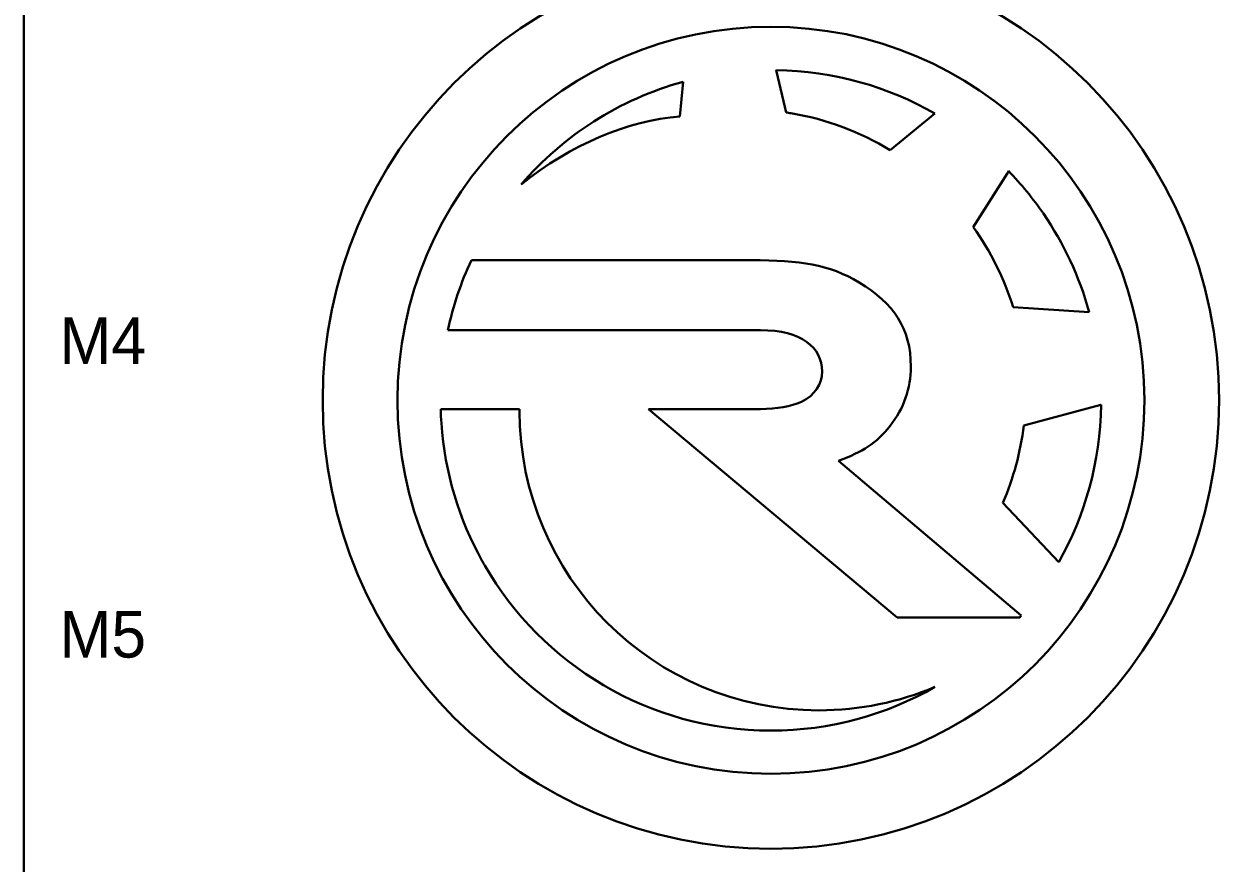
# Model space of a CAD drawing. Header units: inches. Extents: x 59 to 754, y 172 to 990.
# Drawn here: x 353.3 to 595.2, y 582.1 to 751.9 of the extents above; entities that cross this region are included whole.
import ezdxf

# ---------------------------------------------------------------- set-up
doc = ezdxf.new("R2010")
doc.units = ezdxf.units.IN
doc.header["$MEASUREMENT"] = 0
doc.layers.add('svg15406', color=7, linetype='Continuous')

# ---------------------------------------------------------------- blocks, each defined once
blk = doc.blocks.new('block 16')
at = {"layer": 'svg15406', "color": 7, "true_color": 0xffffff, "insert": (360.45, 683.07), "char_height": 9.44, "attachment_point": 7}
blk.add_mtext('\\fEthnocentricRg-Regular|b0|i0|c0|p34;\\W1;M4', dxfattribs=at)
blk = doc.blocks.new('block 17')
at = {"layer": 'svg15406', "color": 7, "true_color": 0xffffff, "insert": (360.45, 623.55), "char_height": 9.44, "attachment_point": 7}
blk.add_mtext('\\fEthnocentricRg-Regular|b0|i0|c0|p34;\\W1;M5', dxfattribs=at)

msp = doc.modelspace()

# ---------------------------------------------------------------- linework, layer by layer
at = {"layer": 'svg15406', "color": 7, "lineweight": 30, "true_color": 0xffffff}
for points in [[(353.26, 460.3), (353.26, 913.84)], [(505.58, 742.25), (507.52, 733.96)], [(486.04, 733.12), (486.69, 740.16)], [(528.57, 726.35), (537.65, 733.72)], [(552.32, 721.66), (545.4, 710.77)], [(500.47, 704.06), (443.82, 704.06)], [(553.48, 694.54), (568.86, 693.58)], [(439.06, 689.91), (502.32, 689.91)], [(453.59, 673.96), (437.63, 673.96)], [(502.32, 673.96), (479.69, 673.96)], [(479.69, 673.96), (530, 631.82)], [(571.24, 674.78), (555.62, 670.62)], [(555.1, 632.17), (518.11, 663.45)], [(551.39, 655), (562.72, 643)], [(530, 631.82), (554.8, 631.82)]]:
    msp.add_lwpolyline(points, dxfattribs=at)
for points in [[(595.15, 675.73), (595.15, 725.83), (554.54, 766.44), (504.44, 766.44), (454.35, 766.44), (413.73, 725.83), (413.73, 675.73)], [(580.03, 675.73), (580.02, 717.48), (546.16, 751.31), (504.41, 751.29), (462.69, 751.27), (428.87, 717.46), (428.85, 675.73)], [(413.73, 675.73), (413.73, 625.64), (454.35, 585.02), (504.44, 585.02), (554.54, 585.02), (595.15, 625.64), (595.15, 675.73)], [(428.85, 675.73), (428.87, 633.99), (462.73, 600.16), (504.48, 600.18), (546.2, 600.19), (580.02, 634.01), (580.03, 675.73)]]:
    msp.add_open_spline(points, degree=3, knots=[0, 0, 0, 0, 1, 1, 1, 2, 2, 2, 2], dxfattribs=at)
for points in [[(537.65, 733.72), (528.15, 739.18), (517.18, 742.36), (505.47, 742.53)], [(505.47, 742.53), (505.52, 742.44), (505.55, 742.35), (505.58, 742.25)], [(486.69, 740.16), (473.76, 736.6), (462.39, 729.25), (453.87, 719.38)], [(453.87, 719.38), (464.07, 727.55), (475.47, 732.32), (486.04, 733.12)], [(507.52, 733.96), (507.85, 733.91), (508.18, 733.86), (508.5, 733.8)], [(508.5, 733.8), (515.75, 732.59), (522.53, 730.02), (528.57, 726.35)], [(552.32, 721.66), (552.42, 721.81), (552.48, 721.97), (552.52, 722.13)], [(559.59, 713.49), (557.49, 716.54), (555.13, 719.43), (552.52, 722.13)], [(568.86, 693.58), (566.87, 700.77), (563.71, 707.48), (559.59, 713.49)], [(545.4, 710.77), (548.9, 705.88), (551.65, 700.41), (553.48, 694.54)], [(443.82, 704.06), (441.7, 699.53), (440.11, 694.79), (439.06, 689.91)], [(522.33, 699.54), (516.14, 703.27), (510.43, 704.06), (500.47, 704.06)], [(532.76, 682.54), (532.76, 690.4), (529.28, 695.3), (522.33, 699.54)], [(502.32, 689.91), (510.63, 689.91), (514.79, 686.44), (514.79, 681.55)], [(528.56, 670.54), (531.36, 674.12), (532.76, 678.12), (532.76, 682.54)], [(514.79, 681.55), (514.79, 679.05), (513.4, 676.73), (510.63, 675.45)], [(510.63, 675.45), (508.45, 674.46), (505.68, 673.96), (502.32, 673.96)], [(437.63, 673.96), (437.65, 673), (437.68, 672.04), (437.76, 671.1)], [(453.58, 673.53), (453.58, 673.68), (453.59, 673.82), (453.59, 673.96)], [(514.12, 613), (480.68, 613), (453.58, 640.1), (453.58, 673.53)], [(562.72, 643), (568.02, 652.42), (571.1, 663.25), (571.26, 674.79)], [(571.26, 674.79), (571.26, 674.79), (571.25, 674.78), (571.24, 674.78)], [(437.76, 671.1), (438.44, 661.02), (441.36, 651.56), (446.02, 643.2)], [(518.11, 663.45), (523.06, 665.37), (525.76, 666.96), (528.56, 670.54)], [(551.39, 655), (553.54, 659.98), (554.96, 665.23), (555.62, 670.62)], [(446.02, 643.2), (446.15, 642.98), (446.27, 642.75), (446.4, 642.53)], [(446.4, 642.53), (446.45, 642.44), (446.5, 642.36), (446.55, 642.28)], [(446.55, 642.28), (458.12, 622.33), (479.7, 608.91), (504.42, 608.91)], [(554.8, 631.82), (554.9, 631.93), (555, 632.05), (555.1, 632.17)], [(504.42, 608.91), (516.52, 608.91), (527.86, 612.12), (537.65, 617.74)], [(537.65, 617.74), (530.41, 614.69), (522.46, 613), (514.12, 613)]]:
    msp.add_open_spline(points, degree=3, dxfattribs=at)

# ---------------------------------------------------------------- block references
at = {"layer": 'svg15406'}
for name in ['block 16', 'block 17']:
    msp.add_blockref(name, (0, 0), dxfattribs=at)

doc.saveas('drawing.dxf')
